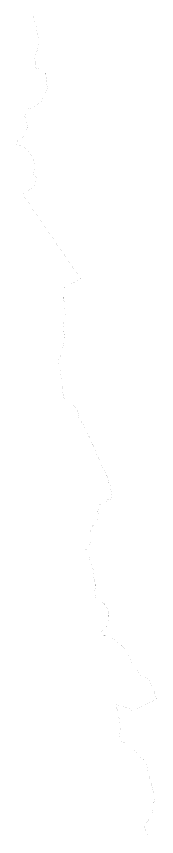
# Model space of a CAD drawing. Header units: metres. Extents: x 255476 to 378809, y 1739479 to 2227865.
# Drawn here: x 269330 to 288498, y 2003802 to 2115833 of the extents above; entities that cross this region are included whole.
import ezdxf

# ---------------------------------------------------------------- set-up
doc = ezdxf.new("R2010")
doc.units = ezdxf.units.M
doc.header["$MEASUREMENT"] = 0
doc.layers.add('COASTLINE', color=5, linetype='Continuous')

msp = doc.modelspace()

# ---------------------------------------------------------------- linework, layer by layer
at = {"layer": 'COASTLINE', "color": 1, "flags": 128}
msp.add_lwpolyline([(271498, 2116105, 5, 5, 0), (271621, 2115774, 5, 5, 0), (271671, 2115632, 5, 5, 0), (271771, 2115391, 5, 5, 0), (271840, 2115220, 5, 5, 0), (271905, 2115000, 5, 5, 0), (271976, 2114761, 5, 5, 0), (272012, 2114608, 5, 5, 0), (272028, 2114495, 5, 5, 0), (272037, 2114428, 5, 5, 0), (272046, 2114335, 5, 5, 0), (272067, 2114230, 5, 5, 0), (272090, 2114084, 5, 5, 0), (272130, 2113886, 5, 5, 0), (272154, 2113772, 5, 5, 0), (272188, 2113646, 5, 5, 0), (272248, 2113415, 5, 5, 0), (272277, 2113276, 5, 5, 0), (272326, 2113068, 5, 5, 0), (272358, 2112867, 5, 5, 0), (272374, 2112633, 5, 5, 0), (272377, 2112414, 5, 5, 0), (272368, 2112200, 5, 5, 0), (272348, 2111985, 5, 5, 0), (272309, 2111767, 5, 5, 0), (272206, 2111422, 5, 5, 0), (272176, 2111360, 5, 5, 0), (272177, 2111261, 5, 5, 0), (272091, 2110887, 5, 5, 0), (271923, 2110637, 5, 5, 0), (271903, 2110614, 5, 5, 0), (271877, 2110488, 5, 5, 0), (271791, 2110407, 5, 5, 0), (271784, 2110364, 5, 5, 0), (271802, 2110307, 5, 5, 0), (271846, 2110189, 5, 5, 0), (271872, 2109932, 5, 5, 0), (271862, 2109831, 5, 5, 0), (271907, 2109577, 5, 5, 0), (271887, 2109374, 5, 5, 0), (271901, 2109291, 5, 5, 0), (271816, 2109034, 5, 5, 0), (271815, 2109022, 5, 5, 0), (271870, 2108915, 5, 5, 0), (271873, 2108902, 5, 5, 0), (271892, 2108872, 5, 5, 0), (271939, 2108730, 5, 5, 0), (271943, 2108732, 5, 5, 0), (272148, 2108696, 5, 5, 0), (272627, 2108748, 5, 5, 0), (273311, 2108075, 5, 5, 0), (273302, 2107788, 5, 5, 0), (273473, 2107341, 5, 5, 0), (273441, 2107303, 5, 5, 0), (273456, 2107266, 5, 5, 0), (273502, 2106942, 5, 5, 0), (273463, 2106771, 5, 5, 0), (273470, 2106734, 5, 5, 0), (273544, 2106149, 5, 5, 0), (273481, 2106091, 5, 5, 0), (273477, 2105988, 5, 5, 0), (273537, 2105938, 5, 5, 0), (273357, 2105489, 5, 5, 0), (273341, 2105390, 5, 5, 0), (273315, 2105343, 5, 5, 0), (273295, 2105268, 5, 5, 0), (273253, 2105231, 5, 5, 0), (273206, 2105112, 5, 5, 0), (273115, 2104930, 5, 5, 0), (273016, 2104736, 5, 5, 0), (272963, 2104652, 5, 5, 0), (272547, 2103905, 5, 5, 0), (272386, 2103964, 5, 5, 0), (272304, 2103889, 5, 5, 0), (272223, 2103814, 5, 5, 0), (272077, 2103715, 5, 5, 0), (272048, 2103694, 5, 5, 0), (271980, 2103634, 5, 5, 0), (271837, 2103550, 5, 5, 0), (271778, 2103510, 5, 5, 0), (271632, 2103423, 5, 5, 0), (271572, 2103395, 5, 5, 0), (271519, 2103364, 5, 5, 0), (271296, 2103264, 5, 5, 0), (271102, 2103224, 5, 5, 0), (271033, 2103212, 5, 5, 0), (271022, 2103192, 5, 5, 0), (270945, 2103017, 5, 5, 0), (270941, 2103013, 5, 5, 0), (270940, 2103010, 5, 5, 0), (270938, 2103008, 5, 5, 0), (270912, 2102973, 5, 5, 0), (270907, 2102962, 5, 5, 0), (270832, 2102852, 5, 5, 0), (270737, 2102737, 5, 5, 0), (270735, 2102735, 5, 5, 0), (270695, 2102669, 5, 5, 0), (270696, 2102641, 5, 5, 0), (270590, 2102468, 5, 5, 0), (270519, 2102278, 5, 5, 0), (270495, 2102264, 5, 5, 0), (270482, 2102236, 5, 5, 0), (270479, 2102230, 5, 5, 0), (270476, 2102220, 5, 5, 0), (270475, 2102216, 5, 5, 0), (270475, 2102215, 5, 5, 0), (270475, 2102214, 5, 5, 0), (270475, 2102207, 5, 5, 0), (270474, 2102200, 5, 5, 0), (270475, 2102198, 5, 5, 0), (270480, 2102177, 5, 5, 0), (270491, 2102133, 5, 5, 0), (270505, 2102075, 5, 5, 0), (270520, 2102014, 5, 5, 0), (270544, 2101910, 5, 5, 0), (270557, 2101791, 5, 5, 0), (270565, 2101698, 5, 5, 0), (270566, 2101642, 5, 5, 0), (270566, 2101614, 5, 5, 0), (270565, 2101574, 5, 5, 0), (270567, 2101496, 5, 5, 0), (270564, 2101473, 5, 5, 0), (270652, 2101375, 5, 5, 0), (270764, 2101081, 5, 5, 0), (270810, 2100840, 5, 5, 0), (270791, 2100484, 5, 5, 0), (270711, 2100335, 5, 5, 0), (270705, 2100319, 5, 5, 0), (270698, 2100304, 5, 5, 0), (270701, 2100134, 5, 5, 0), (270607, 2099882, 5, 5, 0), (270526, 2099714, 5, 5, 0), (270318, 2099384, 5, 5, 0), (269998, 2099237, 5, 5, 0), (269912, 2099198, 5, 5, 0), (269763, 2099138, 5, 5, 0), (269621, 2099093, 5, 5, 0), (269599, 2099086, 5, 5, 0), (269575, 2099039, 5, 5, 0), (269498, 2098887, 5, 5, 0), (269456, 2098778, 5, 5, 0), (269390, 2098542, 5, 5, 0), (269342, 2098336, 5, 5, 0), (269333, 2098304, 5, 5, 0), (269362, 2098305, 5, 5, 0), (269710, 2098198, 5, 5, 0), (269810, 2098164, 5, 5, 0), (269913, 2098130, 5, 5, 0), (270036, 2098084, 5, 5, 0), (270124, 2098046, 5, 5, 0), (270197, 2098008, 5, 5, 0), (270305, 2097952, 5, 5, 0), (270505, 2097871, 5, 5, 0), (270697, 2097649, 5, 5, 0), (270722, 2097630, 5, 5, 0), (270786, 2097582, 5, 5, 0), (270890, 2097496, 5, 5, 0), (271014, 2097360, 5, 5, 0), (271098, 2097250, 5, 5, 0), (271133, 2097208, 5, 5, 0), (271229, 2097080, 5, 5, 0), (271358, 2096894, 5, 5, 0), (271464, 2096724, 5, 5, 0), (271563, 2096530, 5, 5, 0), (271649, 2096334, 5, 5, 0), (271779, 2095981, 5, 5, 0), (271817, 2095714, 5, 5, 0), (271835, 2095509, 5, 5, 0), (271835, 2095312, 5, 5, 0), (271826, 2095117, 5, 5, 0), (271802, 2094934, 5, 5, 0), (271771, 2094769, 5, 5, 0), (271737, 2094633, 5, 5, 0), (271692, 2094490, 5, 5, 0), (271644, 2094369, 5, 5, 0), (271755, 2094231, 5, 5, 0), (271800, 2094180, 5, 5, 0), (271894, 2093970, 5, 5, 0), (272038, 2093852, 5, 5, 0), (272025, 2093713, 5, 5, 0), (271996, 2093386, 5, 5, 0), (271988, 2093303, 5, 5, 0), (271986, 2093278, 5, 5, 0), (271979, 2093216, 5, 5, 0), (271969, 2093150, 5, 5, 0), (271950, 2093066, 5, 5, 0), (271902, 2092945, 5, 5, 0), (271836, 2092765, 5, 5, 0), (271433, 2092396, 5, 5, 0), (270945, 2092106, 5, 5, 0), (270737, 2091935, 5, 5, 0), (270518, 2091806, 5, 5, 0), (270419, 2091697, 5, 5, 0), (270391, 2091722, 5, 5, 0), (270351, 2091692, 5, 5, 0), (270272, 2091668, 5, 5, 0), (270144, 2091591, 5, 5, 0), (278091, 2080012, 5, 5, 0), (277000, 2079409, 5, 5, 0), (276995, 2079409, 5, 5, 0), (276972, 2079412, 5, 5, 0), (276913, 2079376, 5, 5, 0), (276757, 2079292, 5, 5, 0), (276593, 2079254, 5, 5, 0), (276485, 2079233, 5, 5, 0), (276365, 2079225, 5, 5, 0), (276344, 2079225, 5, 5, 0), (276326, 2079224, 5, 5, 0), (276264, 2079225, 5, 5, 0), (276199, 2079226, 5, 5, 0), (276196, 2079227, 5, 5, 0), (276170, 2079226, 5, 5, 0), (276083, 2079222, 5, 5, 0), (276023, 2079132, 5, 5, 0), (275924, 2079033, 5, 5, 0), (275885, 2078999, 5, 5, 0), (275873, 2078951, 5, 5, 0), (275871, 2078947, 5, 5, 0), (275870, 2078939, 5, 5, 0), (275864, 2078897, 5, 5, 0), (275863, 2078868, 5, 5, 0), (275863, 2078855, 5, 5, 0), (275862, 2078831, 5, 5, 0), (275858, 2078785, 5, 5, 0), (275857, 2078770, 5, 5, 0), (275855, 2078741, 5, 5, 0), (275853, 2078698, 5, 5, 0), (275851, 2078682, 5, 5, 0), (275851, 2078676, 5, 5, 0), (275847, 2078581, 5, 5, 0), (275846, 2078579, 5, 5, 0), (275846, 2078573, 5, 5, 0), (275846, 2078555, 5, 5, 0), (275845, 2078524, 5, 5, 0), (275845, 2078491, 5, 5, 0), (275845, 2078471, 5, 5, 0), (275846, 2078429, 5, 5, 0), (275845, 2078342, 5, 5, 0), (275844, 2078305, 5, 5, 0), (275851, 2078040, 5, 5, 0), (275839, 2078006, 5, 5, 0), (275840, 2077985, 5, 5, 0), (275837, 2077971, 5, 5, 0), (275837, 2077871, 5, 5, 0), (275834, 2077826, 5, 5, 0), (275834, 2077824, 5, 5, 0), (275834, 2077823, 5, 5, 0), (275836, 2077763, 5, 5, 0), (275832, 2077703, 5, 5, 0), (275829, 2077633, 5, 5, 0), (275823, 2077583, 5, 5, 0), (275821, 2077553, 5, 5, 0), (275815, 2077487, 5, 5, 0), (275818, 2077406, 5, 5, 0), (275816, 2077380, 5, 5, 0), (275816, 2077361, 5, 5, 0), (275814, 2077283, 5, 5, 0), (275811, 2077244, 5, 5, 0), (275811, 2077184, 5, 5, 0), (275801, 2077093, 5, 5, 0), (275795, 2077053, 5, 5, 0), (275865, 2076828, 5, 5, 0), (275889, 2076627, 5, 5, 0), (275898, 2076487, 5, 5, 0), (275899, 2076334, 5, 5, 0), (275895, 2076297, 5, 5, 0), (275895, 2076249, 5, 5, 0), (275884, 2076170, 5, 5, 0), (275884, 2076160, 5, 5, 0), (275886, 2076151, 5, 5, 0), (275892, 2076116, 5, 5, 0), (275894, 2076106, 5, 5, 0), (275899, 2076083, 5, 5, 0), (275908, 2076043, 5, 5, 0), (275915, 2076007, 5, 5, 0), (275944, 2075958, 5, 5, 0), (276012, 2075737, 5, 5, 0), (276047, 2075586, 5, 5, 0), (276066, 2075395, 5, 5, 0), (276062, 2075226, 5, 5, 0), (276018, 2074883, 5, 5, 0), (275974, 2074814, 5, 5, 0), (275974, 2074812, 5, 5, 0), (275973, 2074803, 5, 5, 0), (275969, 2074734, 5, 5, 0), (275957, 2074676, 5, 5, 0), (275950, 2074625, 5, 5, 0), (275932, 2074518, 5, 5, 0), (275915, 2074430, 5, 5, 0), (275896, 2074360, 5, 5, 0), (275895, 2074355, 5, 5, 0), (275890, 2074332, 5, 5, 0), (275883, 2074309, 5, 5, 0), (275870, 2074251, 5, 5, 0), (275862, 2074226, 5, 5, 0), (275856, 2074204, 5, 5, 0), (275835, 2074141, 5, 5, 0), (275832, 2074129, 5, 5, 0), (275819, 2074086, 5, 5, 0), (275814, 2074070, 5, 5, 0), (275800, 2074012, 5, 5, 0), (275698, 2073738, 5, 5, 0), (275692, 2073732, 5, 5, 0), (275686, 2073656, 5, 5, 0), (275682, 2073634, 5, 5, 0), (275680, 2073617, 5, 5, 0), (275684, 2073606, 5, 5, 0), (275716, 2073461, 5, 5, 0), (275716, 2073454, 5, 5, 0), (275729, 2073401, 5, 5, 0), (275746, 2073289, 5, 5, 0), (275750, 2073216, 5, 5, 0), (275772, 2073175, 5, 5, 0), (275803, 2072955, 5, 5, 0), (275815, 2072836, 5, 5, 0), (275815, 2072787, 5, 5, 0), (275818, 2072754, 5, 5, 0), (275819, 2072745, 5, 5, 0), (275828, 2072681, 5, 5, 0), (275831, 2072634, 5, 5, 0), (275831, 2072632, 5, 5, 0), (275836, 2072594, 5, 5, 0), (275844, 2072546, 5, 5, 0), (275857, 2072426, 5, 5, 0), (275860, 2072356, 5, 5, 0), (275867, 2072278, 5, 5, 0), (275868, 2072179, 5, 5, 0), (275870, 2072058, 5, 5, 0), (275860, 2071940, 5, 5, 0), (275854, 2071877, 5, 5, 0), (275850, 2071799, 5, 5, 0), (275847, 2071721, 5, 5, 0), (275846, 2071615, 5, 5, 0), (275841, 2071488, 5, 5, 0), (275835, 2071387, 5, 5, 0), (275825, 2071281, 5, 5, 0), (275812, 2071185, 5, 5, 0), (275797, 2071079, 5, 5, 0), (275770, 2070925, 5, 5, 0), (275721, 2070762, 5, 5, 0), (275683, 2070623, 5, 5, 0), (275631, 2070477, 5, 5, 0), (275571, 2070323, 5, 5, 0), (275530, 2070223, 5, 5, 0), (275504, 2070147, 5, 5, 0), (275471, 2070051, 5, 5, 0), (275466, 2069931, 5, 5, 0), (275417, 2069691, 5, 5, 0), (275369, 2069590, 5, 5, 0), (275355, 2069533, 5, 5, 0), (275341, 2069482, 5, 5, 0), (275335, 2069462, 5, 5, 0), (275323, 2069407, 5, 5, 0), (275299, 2069323, 5, 5, 0), (275282, 2069268, 5, 5, 0), (275274, 2069242, 5, 5, 0), (275238, 2069120, 5, 5, 0), (275156, 2068963, 5, 5, 0), (275125, 2068914, 5, 5, 0), (275096, 2068858, 5, 5, 0), (275033, 2068761, 5, 5, 0), (274987, 2068702, 5, 5, 0), (274995, 2068689, 5, 5, 0), (275041, 2068620, 5, 5, 0), (275112, 2068499, 5, 5, 0), (275203, 2068343, 5, 5, 0), (275257, 2068150, 5, 5, 0), (275263, 2068130, 5, 5, 0), (275289, 2068058, 5, 5, 0), (275324, 2067913, 5, 5, 0), (275352, 2067733, 5, 5, 0), (275350, 2067605, 5, 5, 0), (275370, 2067549, 5, 5, 0), (275359, 2067417, 5, 5, 0), (275359, 2067415, 5, 5, 0), (275371, 2067292, 5, 5, 0), (275370, 2067228, 5, 5, 0), (275371, 2067220, 5, 5, 0), (275376, 2067173, 5, 5, 0), (275381, 2067138, 5, 5, 0), (275386, 2067093, 5, 5, 0), (275401, 2066978, 5, 5, 0), (275420, 2066888, 5, 5, 0), (275407, 2066763, 5, 5, 0), (275409, 2066695, 5, 5, 0), (275418, 2066669, 5, 5, 0), (275439, 2066611, 5, 5, 0), (275479, 2066519, 5, 5, 0), (275527, 2066396, 5, 5, 0), (275555, 2066284, 5, 5, 0), (275561, 2066259, 5, 5, 0), (275569, 2066228, 5, 5, 0), (275584, 2066179, 5, 5, 0), (275619, 2066057, 5, 5, 0), (275646, 2065917, 5, 5, 0), (275649, 2065876, 5, 5, 0), (275696, 2065676, 5, 5, 0), (275685, 2065434, 5, 5, 0), (275667, 2065318, 5, 5, 0), (275673, 2065284, 5, 5, 0), (275689, 2065054, 5, 5, 0), (275657, 2064879, 5, 5, 0), (275643, 2064779, 5, 5, 0), (275642, 2064775, 5, 5, 0), (275644, 2064755, 5, 5, 0), (275645, 2064750, 5, 5, 0), (275650, 2064723, 5, 5, 0), (275656, 2064676, 5, 5, 0), (275664, 2064633, 5, 5, 0), (275674, 2064554, 5, 5, 0), (275682, 2064496, 5, 5, 0), (275700, 2064368, 5, 5, 0), (275701, 2064325, 5, 5, 0), (275702, 2064318, 5, 5, 0), (275716, 2064253, 5, 5, 0), (275720, 2064202, 5, 5, 0), (275747, 2064140, 5, 5, 0), (275769, 2064050, 5, 5, 0), (275782, 2063999, 5, 5, 0), (275794, 2063928, 5, 5, 0), (275804, 2063853, 5, 5, 0), (275806, 2063805, 5, 5, 0), (275819, 2063769, 5, 5, 0), (275832, 2063731, 5, 5, 0), (275849, 2063676, 5, 5, 0), (275980, 2063494, 5, 5, 0), (276016, 2063396, 5, 5, 0), (276037, 2063367, 5, 5, 0), (276199, 2063124, 5, 5, 0), (276201, 2063109, 5, 5, 0), (276251, 2063095, 5, 5, 0), (276330, 2063070, 5, 5, 0), (276499, 2063019, 5, 5, 0), (276816, 2062864, 5, 5, 0), (276962, 2062768, 5, 5, 0), (277106, 2062678, 5, 5, 0), (277327, 2062498, 5, 5, 0), (277491, 2062309, 5, 5, 0), (277616, 2062107, 5, 5, 0), (277738, 2061801, 5, 5, 0), (277745, 2061703, 5, 5, 0), (277759, 2061663, 5, 5, 0), (277780, 2061477, 5, 5, 0), (277792, 2061442, 5, 5, 0), (277807, 2061308, 5, 5, 0), (277822, 2061262, 5, 5, 0), (277869, 2061071, 5, 5, 0), (277879, 2061041, 5, 5, 0), (277919, 2060956, 5, 5, 0), (277945, 2060897, 5, 5, 0), (277967, 2060861, 5, 5, 0), (278075, 2060718, 5, 5, 0), (278216, 2060529, 5, 5, 0), (278317, 2060332, 5, 5, 0), (278376, 2060232, 5, 5, 0), (278427, 2060146, 5, 5, 0), (278538, 2059957, 5, 5, 0), (278597, 2059839, 5, 5, 0), (278648, 2059747, 5, 5, 0), (278671, 2059705, 5, 5, 0), (278850, 2059450, 5, 5, 0), (278880, 2059275, 5, 5, 0), (278892, 2059248, 5, 5, 0), (278926, 2059165, 5, 5, 0), (278951, 2059111, 5, 5, 0), (279005, 2059011, 5, 5, 0), (279068, 2058864, 5, 5, 0), (279104, 2058782, 5, 5, 0), (279129, 2058728, 5, 5, 0), (279161, 2058655, 5, 5, 0), (279178, 2058615, 5, 5, 0), (279209, 2058550, 5, 5, 0), (279238, 2058487, 5, 5, 0), (279245, 2058473, 5, 5, 0), (279321, 2058327, 5, 5, 0), (279375, 2058196, 5, 5, 0), (279397, 2058153, 5, 5, 0), (279428, 2058085, 5, 5, 0), (279458, 2058025, 5, 5, 0), (279495, 2057945, 5, 5, 0), (279525, 2057876, 5, 5, 0), (279545, 2057822, 5, 5, 0), (279559, 2057789, 5, 5, 0), (279584, 2057721, 5, 5, 0), (279607, 2057655, 5, 5, 0), (279623, 2057609, 5, 5, 0), (279644, 2057554, 5, 5, 0), (279651, 2057538, 5, 5, 0), (279736, 2057398, 5, 5, 0), (279775, 2057320, 5, 5, 0), (279836, 2057204, 5, 5, 0), (279895, 2057081, 5, 5, 0), (279950, 2056957, 5, 5, 0), (280010, 2056816, 5, 5, 0), (280098, 2056589, 5, 5, 0), (280194, 2056410, 5, 5, 0), (280369, 2055917, 5, 5, 0), (280368, 2055897, 5, 5, 0), (280425, 2055766, 5, 5, 0), (280476, 2055653, 5, 5, 0), (280501, 2055595, 5, 5, 0), (280557, 2055486, 5, 5, 0), (280622, 2055319, 5, 5, 0), (280658, 2055231, 5, 5, 0), (280676, 2055197, 5, 5, 0), (280735, 2055077, 5, 5, 0), (280784, 2054961, 5, 5, 0), (280837, 2054820, 5, 5, 0), (280887, 2054705, 5, 5, 0), (280958, 2054545, 5, 5, 0), (281039, 2054375, 5, 5, 0), (281095, 2054275, 5, 5, 0), (281184, 2054111, 5, 5, 0), (281269, 2053961, 5, 5, 0), (281378, 2053764, 5, 5, 0), (281464, 2053600, 5, 5, 0), (281517, 2053471, 5, 5, 0), (281551, 2053402, 5, 5, 0), (281604, 2053278, 5, 5, 0), (281649, 2053165, 5, 5, 0), (281691, 2053173, 5, 5, 0), (281734, 2052949, 5, 5, 0), (281772, 2052836, 5, 5, 0), (281817, 2052708, 5, 5, 0), (281851, 2052566, 5, 5, 0), (281870, 2052462, 5, 5, 0), (281884, 2052382, 5, 5, 0), (281903, 2052246, 5, 5, 0), (281958, 2052139, 5, 5, 0), (281985, 2052075, 5, 5, 0), (282009, 2052013, 5, 5, 0), (282028, 2051993, 5, 5, 0), (282136, 2051756, 5, 5, 0), (282211, 2051537, 5, 5, 0), (282392, 2049930, 5, 5, 0), (281880, 2049849, 5, 5, 0), (281844, 2049810, 5, 5, 0), (281460, 2049504, 5, 5, 0), (281377, 2049479, 5, 5, 0), (281255, 2049392, 5, 5, 0), (281217, 2049375, 5, 5, 0), (281138, 2049322, 5, 5, 0), (280975, 2049251, 5, 5, 0), (280826, 2049209, 5, 5, 0), (280666, 2049174, 5, 5, 0), (280656, 2049168, 5, 5, 0), (280643, 2049160, 5, 5, 0), (280584, 2049122, 5, 5, 0), (280520, 2049092, 5, 5, 0), (280525, 2049043, 5, 5, 0), (280530, 2048947, 5, 5, 0), (280524, 2048759, 5, 5, 0), (280524, 2048757, 5, 5, 0), (280525, 2048643, 5, 5, 0), (280514, 2048544, 5, 5, 0), (280505, 2048472, 5, 5, 0), (280502, 2048457, 5, 5, 0), (280499, 2048431, 5, 5, 0), (280482, 2048322, 5, 5, 0), (280464, 2048249, 5, 5, 0), (280463, 2048241, 5, 5, 0), (280467, 2048173, 5, 5, 0), (280480, 2048103, 5, 5, 0), (280489, 2048052, 5, 5, 0), (280500, 2047984, 5, 5, 0), (280504, 2047931, 5, 5, 0), (280507, 2047908, 5, 5, 0), (280524, 2047805, 5, 5, 0), (280527, 2047632, 5, 5, 0), (280516, 2047484, 5, 5, 0), (280480, 2047311, 5, 5, 0), (280473, 2047279, 5, 5, 0), (280456, 2047193, 5, 5, 0), (280411, 2047055, 5, 5, 0), (280346, 2046908, 5, 5, 0), (280278, 2046800, 5, 5, 0), (280247, 2046754, 5, 5, 0), (280240, 2046742, 5, 5, 0), (280207, 2046674, 5, 5, 0), (280033, 2046461, 5, 5, 0), (279825, 2046309, 5, 5, 0), (279736, 2046268, 5, 5, 0), (279731, 2046166, 5, 5, 0), (279697, 2046028, 5, 5, 0), (279693, 2046013, 5, 5, 0), (279678, 2045947, 5, 5, 0), (279638, 2045838, 5, 5, 0), (279617, 2045786, 5, 5, 0), (279583, 2045705, 5, 5, 0), (279537, 2045623, 5, 5, 0), (279522, 2045595, 5, 5, 0), (279447, 2045448, 5, 5, 0), (279452, 2045408, 5, 5, 0), (279461, 2045369, 5, 5, 0), (279482, 2045247, 5, 5, 0), (279484, 2045191, 5, 5, 0), (279488, 2045148, 5, 5, 0), (279489, 2045066, 5, 5, 0), (279489, 2045049, 5, 5, 0), (279490, 2045004, 5, 5, 0), (279489, 2044979, 5, 5, 0), (279490, 2044970, 5, 5, 0), (279491, 2044905, 5, 5, 0), (279491, 2044829, 5, 5, 0), (279499, 2044788, 5, 5, 0), (279499, 2044681, 5, 5, 0), (279500, 2044660, 5, 5, 0), (279501, 2044627, 5, 5, 0), (279500, 2044544, 5, 5, 0), (279494, 2044457, 5, 5, 0), (279492, 2044442, 5, 5, 0), (279491, 2044416, 5, 5, 0), (279488, 2044366, 5, 5, 0), (279482, 2044291, 5, 5, 0), (279465, 2044202, 5, 5, 0), (279457, 2044167, 5, 5, 0), (279448, 2044089, 5, 5, 0), (279426, 2043965, 5, 5, 0), (279378, 2043827, 5, 5, 0), (279366, 2043799, 5, 5, 0), (279312, 2043604, 5, 5, 0), (279231, 2043459, 5, 5, 0), (279181, 2043383, 5, 5, 0), (279135, 2043319, 5, 5, 0), (278975, 2043138, 5, 5, 0), (278918, 2043107, 5, 5, 0), (278904, 2043097, 5, 5, 0), (278846, 2043041, 5, 5, 0), (278833, 2043030, 5, 5, 0), (278814, 2043011, 5, 5, 0), (278811, 2043008, 5, 5, 0), (278801, 2042977, 5, 5, 0), (278800, 2042939, 5, 5, 0), (278796, 2042904, 5, 5, 0), (278793, 2042838, 5, 5, 0), (278777, 2042766, 5, 5, 0), (278776, 2042753, 5, 5, 0), (278770, 2042729, 5, 5, 0), (278838, 2042644, 5, 5, 0), (278909, 2042574, 5, 5, 0), (279031, 2042416, 5, 5, 0), (279069, 2042372, 5, 5, 0), (279162, 2042172, 5, 5, 0), (279193, 2042114, 5, 5, 0), (279270, 2041949, 5, 5, 0), (279315, 2041789, 5, 5, 0), (279322, 2041761, 5, 5, 0), (279337, 2041719, 5, 5, 0), (279371, 2041597, 5, 5, 0), (279379, 2041542, 5, 5, 0), (279383, 2041525, 5, 5, 0), (279414, 2041444, 5, 5, 0), (279439, 2041373, 5, 5, 0), (279471, 2041288, 5, 5, 0), (279490, 2041225, 5, 5, 0), (279501, 2041197, 5, 5, 0), (279541, 2041108, 5, 5, 0), (279587, 2040991, 5, 5, 0), (279591, 2040978, 5, 5, 0), (279672, 2040841, 5, 5, 0), (279734, 2040678, 5, 5, 0), (279766, 2040536, 5, 5, 0), (279779, 2040416, 5, 5, 0), (279788, 2040377, 5, 5, 0), (279798, 2040333, 5, 5, 0), (279810, 2040289, 5, 5, 0), (279827, 2040229, 5, 5, 0), (279846, 2040162, 5, 5, 0), (279865, 2040066, 5, 5, 0), (279884, 2039978, 5, 5, 0), (279906, 2039860, 5, 5, 0), (279930, 2039712, 5, 5, 0), (279934, 2039614, 5, 5, 0), (279939, 2039564, 5, 5, 0), (279949, 2039456, 5, 5, 0), (279947, 2039255, 5, 5, 0), (279897, 2039070, 5, 5, 0), (279884, 2039035, 5, 5, 0), (279874, 2039002, 5, 5, 0), (279936, 2038934, 5, 5, 0), (280035, 2038718, 5, 5, 0), (280058, 2038636, 5, 5, 0), (280066, 2038610, 5, 5, 0), (280072, 2038586, 5, 5, 0), (280079, 2038561, 5, 5, 0), (280103, 2038479, 5, 5, 0), (280119, 2038389, 5, 5, 0), (280126, 2038349, 5, 5, 0), (280146, 2038222, 5, 5, 0), (280145, 2038101, 5, 5, 0), (280143, 2038043, 5, 5, 0), (280141, 2038023, 5, 5, 0), (280140, 2037986, 5, 5, 0), (280136, 2037916, 5, 5, 0), (280125, 2037791, 5, 5, 0), (280114, 2037750, 5, 5, 0), (280110, 2037723, 5, 5, 0), (280106, 2037706, 5, 5, 0), (280074, 2037502, 5, 5, 0), (280030, 2037419, 5, 5, 0), (280029, 2037340, 5, 5, 0), (280016, 2037221, 5, 5, 0), (280011, 2037198, 5, 5, 0), (280013, 2037173, 5, 5, 0), (280009, 2037101, 5, 5, 0), (280055, 2036977, 5, 5, 0), (280083, 2036875, 5, 5, 0), (280109, 2036731, 5, 5, 0), (280110, 2036522, 5, 5, 0), (280114, 2036513, 5, 5, 0), (280115, 2036496, 5, 5, 0), (280146, 2036456, 5, 5, 0), (280243, 2036135, 5, 5, 0), (280243, 2036132, 5, 5, 0), (280295, 2036058, 5, 5, 0), (280307, 2036044, 5, 5, 0), (280349, 2035980, 5, 5, 0), (280377, 2035979, 5, 5, 0), (280541, 2035969, 5, 5, 0), (280766, 2035917, 5, 5, 0), (280944, 2035843, 5, 5, 0), (281089, 2035765, 5, 5, 0), (281275, 2035650, 5, 5, 0), (281447, 2035478, 5, 5, 0), (281569, 2035314, 5, 5, 0), (281612, 2035233, 5, 5, 0), (281700, 2035087, 5, 5, 0), (281709, 2035051, 5, 5, 0), (281731, 2035018, 5, 5, 0), (281801, 2034861, 5, 5, 0), (281837, 2034771, 5, 5, 0), (281923, 2034509, 5, 5, 0), (281913, 2034371, 5, 5, 0), (281918, 2034342, 5, 5, 0), (281924, 2034297, 5, 5, 0), (281931, 2034262, 5, 5, 0), (281948, 2034182, 5, 5, 0), (281968, 2034030, 5, 5, 0), (281965, 2033879, 5, 5, 0), (281955, 2033699, 5, 5, 0), (281950, 2033602, 5, 5, 0), (281940, 2033481, 5, 5, 0), (281908, 2033280, 5, 5, 0), (281884, 2033207, 5, 5, 0), (281883, 2033202, 5, 5, 0), (281849, 2033056, 5, 5, 0), (281813, 2032964, 5, 5, 0), (281799, 2032924, 5, 5, 0), (281778, 2032865, 5, 5, 0), (281768, 2032837, 5, 5, 0), (281737, 2032734, 5, 5, 0), (281695, 2032633, 5, 5, 0), (281636, 2032519, 5, 5, 0), (281568, 2032387, 5, 5, 0), (281456, 2032239, 5, 5, 0), (281343, 2032117, 5, 5, 0), (281229, 2032020, 5, 5, 0), (281128, 2031940, 5, 5, 0), (281051, 2031892, 5, 5, 0), (281043, 2031886, 5, 5, 0), (281019, 2031869, 5, 5, 0), (280992, 2031848, 5, 5, 0), (280987, 2031845, 5, 5, 0), (280969, 2031830, 5, 5, 0), (280946, 2031801, 5, 5, 0), (280811, 2031727, 5, 5, 0), (280810, 2031726, 5, 5, 0), (280723, 2031676, 5, 5, 0), (280609, 2031621, 5, 5, 0), (280635, 2031558, 5, 5, 0), (280692, 2031424, 5, 5, 0), (280716, 2031261, 5, 5, 0), (280828, 2031262, 5, 5, 0), (281037, 2031214, 5, 5, 0), (281328, 2031315, 5, 5, 0), (281527, 2031312, 5, 5, 0), (281549, 2031312, 5, 5, 0), (281605, 2031311, 5, 5, 0), (281607, 2031311, 5, 5, 0), (281689, 2031313, 5, 5, 0), (281876, 2031278, 5, 5, 0), (282003, 2031240, 5, 5, 0), (282186, 2031167, 5, 5, 0), (282397, 2031019, 5, 5, 0), (282484, 2030923, 5, 5, 0), (282573, 2030866, 5, 5, 0), (282746, 2030674, 5, 5, 0), (282865, 2030473, 5, 5, 0), (282881, 2030424, 5, 5, 0), (282933, 2030394, 5, 5, 0), (283035, 2030369, 5, 5, 0), (283138, 2030275, 5, 5, 0), (283150, 2030269, 5, 5, 0), (283240, 2030207, 5, 5, 0), (283253, 2030199, 5, 5, 0), (283457, 2030105, 5, 5, 0), (283623, 2029940, 5, 5, 0), (283752, 2029795, 5, 5, 0), (283790, 2029719, 5, 5, 0), (283834, 2029693, 5, 5, 0), (284004, 2029573, 5, 5, 0), (284082, 2029477, 5, 5, 0), (284089, 2029471, 5, 5, 0), (284212, 2029325, 5, 5, 0), (284222, 2029310, 5, 5, 0), (284250, 2029279, 5, 5, 0), (284408, 2029131, 5, 5, 0), (284461, 2029021, 5, 5, 0), (284484, 2028989, 5, 5, 0), (284551, 2028870, 5, 5, 0), (284622, 2028713, 5, 5, 0), (284667, 2028544, 5, 5, 0), (284675, 2028505, 5, 5, 0), (284682, 2028484, 5, 5, 0), (284710, 2028384, 5, 5, 0), (284712, 2028371, 5, 5, 0), (284727, 2028337, 5, 5, 0), (284779, 2028198, 5, 5, 0), (284790, 2028170, 5, 5, 0), (284822, 2028104, 5, 5, 0), (284855, 2028017, 5, 5, 0), (284900, 2027911, 5, 5, 0), (284957, 2027787, 5, 5, 0), (284980, 2027745, 5, 5, 0), (284981, 2027743, 5, 5, 0), (284995, 2027724, 5, 5, 0), (285167, 2027486, 5, 5, 0), (285241, 2027078, 5, 5, 0), (285324, 2027065, 5, 5, 0), (285548, 2026838, 5, 5, 0), (285580, 2026817, 5, 5, 0), (285621, 2026764, 5, 5, 0), (285675, 2026709, 5, 5, 0), (285701, 2026659, 5, 5, 0), (285713, 2026643, 5, 5, 0), (285726, 2026630, 5, 5, 0), (285833, 2026544, 5, 5, 0), (285876, 2026482, 5, 5, 0), (285887, 2026470, 5, 5, 0), (285951, 2026380, 5, 5, 0), (285981, 2026359, 5, 5, 0), (286084, 2026186, 5, 5, 0), (286133, 2026117, 5, 5, 0), (286242, 2025874, 5, 5, 0), (286274, 2025667, 5, 5, 0), (286275, 2025641, 5, 5, 0), (286287, 2025637, 5, 5, 0), (286364, 2025593, 5, 5, 0), (286453, 2025615, 5, 5, 0), (286890, 2025544, 5, 5, 0), (287260, 2025320, 5, 5, 0), (287488, 2025072, 5, 5, 0), (287638, 2024827, 5, 5, 0), (287708, 2024614, 5, 5, 0), (287742, 2024512, 5, 5, 0), (287761, 2024461, 5, 5, 0), (287806, 2024358, 5, 5, 0), (288086, 2023894, 5, 5, 0), (288240, 2023336, 5, 5, 0), (288495, 2022672, 5, 5, 0), (287236, 2021896, 5, 5, 0), (287190, 2021876, 5, 5, 0), (287153, 2021854, 5, 5, 0), (285752, 2021264, 5, 5, 0), (285180, 2020882, 5, 5, 0), (284643, 2021338, 5, 5, 0), (284521, 2021384, 5, 5, 0), (284402, 2021482, 5, 5, 0), (284306, 2021474, 5, 5, 0), (284169, 2021556, 5, 5, 0), (284111, 2021559, 5, 5, 0), (283990, 2021634, 5, 5, 0), (283863, 2021624, 5, 5, 0), (283792, 2021644, 5, 5, 0), (283471, 2021650, 5, 5, 0), (283355, 2021746, 5, 5, 0), (283257, 2021771, 5, 5, 0), (283193, 2021833, 5, 5, 0), (283117, 2021869, 5, 5, 0), (283087, 2021868, 5, 5, 0), (283080, 2021870, 5, 5, 0), (283012, 2021846, 5, 5, 0), (283003, 2021627, 5, 5, 0), (282976, 2021579, 5, 5, 0), (282975, 2021558, 5, 5, 0), (282985, 2021542, 5, 5, 0), (283072, 2021210, 5, 5, 0), (283070, 2021190, 5, 5, 0), (283113, 2021101, 5, 5, 0), (283159, 2020962, 5, 5, 0), (283187, 2020876, 5, 5, 0), (283218, 2020731, 5, 5, 0), (283240, 2020565, 5, 5, 0), (283240, 2020408, 5, 5, 0), (283240, 2020207, 5, 5, 0), (283239, 2020204, 5, 5, 0), (283239, 2020202, 5, 5, 0), (283276, 2020147, 5, 5, 0), (283373, 2019920, 5, 5, 0), (283398, 2019754, 5, 5, 0), (283408, 2019689, 5, 5, 0), (283412, 2019632, 5, 5, 0), (283412, 2019632, 5, 5, 0), (283429, 2019589, 5, 5, 0), (283469, 2019447, 5, 5, 0), (283480, 2019351, 5, 5, 0), (283490, 2019268, 5, 5, 0), (283489, 2019146, 5, 5, 0), (283485, 2019104, 5, 5, 0), (283545, 2018916, 5, 5, 0), (283550, 2018637, 5, 5, 0), (283565, 2018466, 5, 5, 0), (283470, 2018309, 5, 5, 0), (283456, 2018228, 5, 5, 0), (283344, 2018078, 5, 5, 0), (283347, 2018061, 5, 5, 0), (283359, 2018023, 5, 5, 0), (283368, 2017976, 5, 5, 0), (283379, 2017933, 5, 5, 0), (283384, 2017897, 5, 5, 0), (283396, 2017843, 5, 5, 0), (283407, 2017723, 5, 5, 0), (283407, 2017677, 5, 5, 0), (283427, 2017522, 5, 5, 0), (283417, 2017425, 5, 5, 0), (283417, 2017321, 5, 5, 0), (283389, 2017226, 5, 5, 0), (283377, 2017163, 5, 5, 0), (283373, 2017130, 5, 5, 0), (283370, 2017123, 5, 5, 0), (283368, 2017113, 5, 5, 0), (283334, 2016999, 5, 5, 0), (283417, 2016967, 5, 5, 0), (283580, 2016881, 5, 5, 0), (283732, 2016783, 5, 5, 0), (283790, 2016740, 5, 5, 0), (283828, 2016741, 5, 5, 0), (284069, 2016687, 5, 5, 0), (284192, 2016641, 5, 5, 0), (284320, 2016590, 5, 5, 0), (284461, 2016509, 5, 5, 0), (284624, 2016395, 5, 5, 0), (284719, 2016294, 5, 5, 0), (284733, 2016286, 5, 5, 0), (284761, 2016250, 5, 5, 0), (284787, 2016222, 5, 5, 0), (284850, 2016174, 5, 5, 0), (284909, 2016116, 5, 5, 0), (284972, 2016053, 5, 5, 0), (285042, 2015961, 5, 5, 0), (285332, 2015966, 5, 5, 0), (285437, 2015583, 5, 5, 0), (285490, 2015532, 5, 5, 0), (285541, 2015476, 5, 5, 0), (285607, 2015393, 5, 5, 0), (285608, 2015392, 5, 5, 0), (285619, 2015380, 5, 5, 0), (285687, 2015311, 5, 5, 0), (285801, 2015136, 5, 5, 0), (285837, 2015042, 5, 5, 0), (285865, 2014984, 5, 5, 0), (285889, 2014927, 5, 5, 0), (285973, 2014862, 5, 5, 0), (285978, 2014858, 5, 5, 0), (286049, 2014845, 5, 5, 0), (286243, 2014654, 5, 5, 0), (286248, 2014650, 5, 5, 0), (286344, 2014571, 5, 5, 0), (286388, 2014526, 5, 5, 0), (286401, 2014513, 5, 5, 0), (286427, 2014498, 5, 5, 0), (286475, 2014475, 5, 5, 0), (286484, 2014468, 5, 5, 0), (286484, 2014468, 5, 5, 0), (286501, 2014457, 5, 5, 0), (286630, 2014401, 5, 5, 0), (286865, 2014182, 5, 5, 0), (286955, 2014036, 5, 5, 0), (287063, 2013883, 5, 5, 0), (287177, 2013482, 5, 5, 0), (287208, 2013251, 5, 5, 0), (287226, 2013060, 5, 5, 0), (287259, 2012792, 5, 5, 0), (287257, 2012767, 5, 5, 0), (287269, 2012711, 5, 5, 0), (287276, 2012625, 5, 5, 0), (287278, 2012617, 5, 5, 0), (287292, 2012566, 5, 5, 0), (287332, 2012432, 5, 5, 0), (287373, 2012298, 5, 5, 0), (287380, 2012275, 5, 5, 0), (287443, 2012111, 5, 5, 0), (287470, 2011994, 5, 5, 0), (287505, 2011906, 5, 5, 0), (287551, 2011752, 5, 5, 0), (287599, 2011603, 5, 5, 0), (287617, 2011524, 5, 5, 0), (287619, 2011519, 5, 5, 0), (287656, 2011422, 5, 5, 0), (287687, 2011331, 5, 5, 0), (287708, 2011260, 5, 5, 0), (287737, 2011173, 5, 5, 0), (287760, 2011084, 5, 5, 0), (287764, 2011063, 5, 5, 0), (287780, 2011009, 5, 5, 0), (287794, 2010945, 5, 5, 0), (287800, 2010916, 5, 5, 0), (287816, 2010849, 5, 5, 0), (287823, 2010821, 5, 5, 0), (287841, 2010770, 5, 5, 0), (287862, 2010657, 5, 5, 0), (287869, 2010628, 5, 5, 0), (287870, 2010622, 5, 5, 0), (287903, 2010506, 5, 5, 0), (287923, 2010400, 5, 5, 0), (287936, 2010351, 5, 5, 0), (287972, 2010226, 5, 5, 0), (288003, 2010107, 5, 5, 0), (288020, 2010040, 5, 5, 0), (288046, 2009950, 5, 5, 0), (288077, 2009795, 5, 5, 0), (288085, 2009741, 5, 5, 0), (288094, 2009706, 5, 5, 0), (288129, 2009580, 5, 5, 0), (288143, 2009522, 5, 5, 0), (288156, 2009470, 5, 5, 0), (288160, 2009452, 5, 5, 0), (288163, 2009442, 5, 5, 0), (288196, 2009240, 5, 5, 0), (288228, 2009057, 5, 5, 0), (288215, 2008851, 5, 5, 0), (288175, 2008682, 5, 5, 0), (288123, 2008511, 5, 5, 0), (288048, 2008361, 5, 5, 0), (288035, 2008340, 5, 5, 0), (288080, 2008142, 5, 5, 0), (288093, 2008019, 5, 5, 0), (288093, 2007905, 5, 5, 0), (288078, 2007715, 5, 5, 0), (288041, 2007599, 5, 5, 0), (288030, 2007539, 5, 5, 0), (287920, 2007284, 5, 5, 0), (287913, 2007277, 5, 5, 0), (287905, 2007197, 5, 5, 0), (287890, 2007035, 5, 5, 0), (287802, 2006817, 5, 5, 0), (287755, 2006737, 5, 5, 0), (287714, 2006666, 5, 5, 0), (287662, 2006598, 5, 5, 0), (287555, 2006458, 5, 5, 0), (287522, 2006435, 5, 5, 0), (287514, 2006393, 5, 5, 0), (287484, 2006246, 5, 5, 0), (287397, 2006060, 5, 5, 0), (287316, 2005932, 5, 5, 0), (287247, 2005850, 5, 5, 0), (287163, 2005757, 5, 5, 0), (287035, 2005654, 5, 5, 0), (286895, 2005561, 5, 5, 0), (286861, 2005547, 5, 5, 0), (286860, 2005545, 5, 5, 0), (286728, 2005457, 5, 5, 0), (286717, 2005450, 5, 5, 0), (286754, 2005391, 5, 5, 0), (286759, 2005377, 5, 5, 0), (286764, 2005369, 5, 5, 0), (286781, 2005323, 5, 5, 0), (286812, 2005255, 5, 5, 0), (286828, 2005212, 5, 5, 0), (286890, 2005065, 5, 5, 0), (286891, 2005014, 5, 5, 0), (286908, 2004955, 5, 5, 0), (286917, 2004934, 5, 5, 0), (286930, 2004883, 5, 5, 0), (286974, 2004733, 5, 5, 0), (287058, 2004572, 5, 5, 0), (287055, 2004493, 5, 5, 0), (287166, 2004278, 5, 5, 0), (287190, 2004156, 5, 5, 0), (287209, 2004088, 5, 5, 0), (287230, 2003913, 5, 5, 0), (287230, 2003832, 5, 5, 0), (287372, 2003634, 5, 5, 0)], format="xyseb", dxfattribs=at)

doc.saveas('drawing.dxf')
